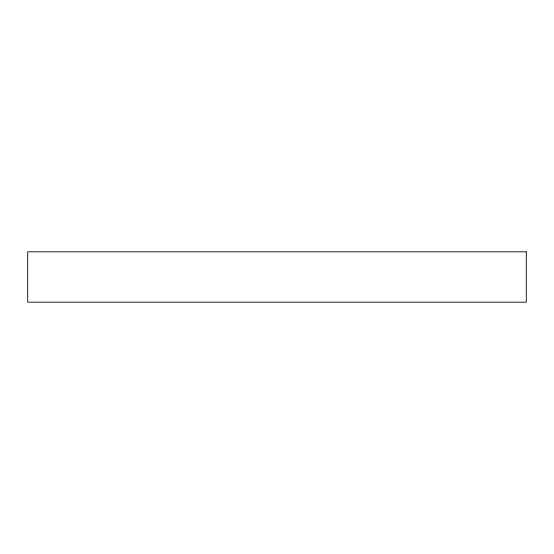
<?xml version="1.0" encoding="UTF-8"?>
<svg xmlns="http://www.w3.org/2000/svg" width="554" height="554" viewBox="0 0 554 554"><rect width="100%" height="100%" fill="white"/><g stroke="black" fill="none" stroke-linecap="round" stroke-linejoin="round"><path stroke-width="0.83" d="M526.3 251.821L27.7 251.821L27.7 302.179L526.3 302.179L526.3 251.821"/></g></svg>
